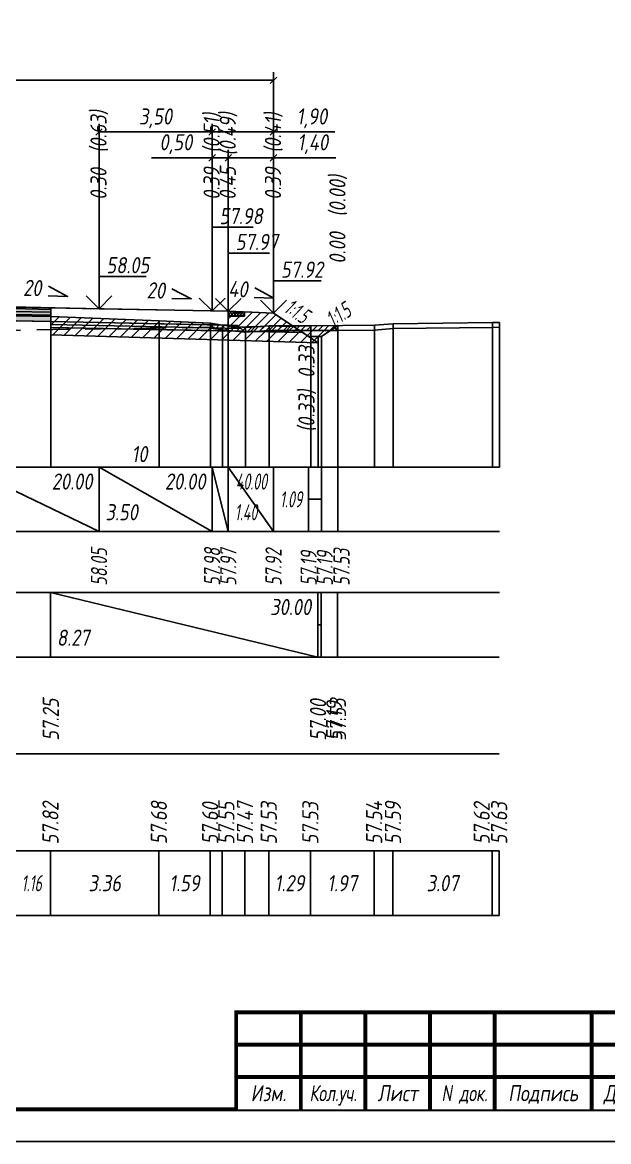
# Model space of a CAD drawing. Extents: x -717 to 1451, y -133302 to 233.
# Drawn here: x 166.9 to 257.6, y -65762.4 to -65589.2 of the extents above; entities that cross this region are included whole.
import ezdxf
from ezdxf.enums import TextEntityAlignment as Align

# ---------------------------------------------------------------- set-up
doc = ezdxf.new("R2010")
doc.units = 0
doc.linetypes.add('штриховая', pattern=[0.75, 0.5, -0.25])
for name, color, linetype in [('Зарамочное оформление', 7, 'Continuous'), ('Интерполированный поперечник', 2, 'Continuous'), ('Код_510', 7, 'Continuous'), ('Код_514', 1, 'Continuous'), ('Код_516', 1, 'Continuous'), ('Контур_0', 7, 'Continuous'), ('Контур_2521', 7, 'Continuous'), ('Контур_2564', 7, 'Continuous'), ('Контур_2660', 7, 'Continuous'), ('Контур_2665', 7, 'Continuous'), ('Контур_400', 7, 'Continuous'), ('Контур_508', 7, 'Continuous'), ('Контур_512', 7, 'Continuous'), ('Контур_513', 7, 'Continuous'), ('Контур_818', 7, 'Continuous'), ('Красный поперечник', 1, 'Continuous'), ('Объём_2501', 7, 'Continuous'), ('Объём_2564', 7, 'Continuous'), ('Объём_2650', 7, 'Continuous'), ('Объём_2660', 7, 'Continuous'), ('Объём_2661', 7, 'Continuous'), ('Объём_2662', 7, 'Continuous'), ('Объём_2663', 7, 'Continuous'), ('Объём_2664', 7, 'Continuous'), ('Объём_2665', 7, 'Continuous'), ('Объём_2666', 7, 'Continuous'), ('Объём_2667', 7, 'Continuous'), ('Объём_2668', 7, 'Continuous'), ('Объём_2669', 7, 'Continuous'), ('Объём_2675', 7, 'Continuous'), ('Объём_2753', 7, 'Continuous'), ('Откосы', 7, 'Continuous'), ('Отметки покрытия', 7, 'Continuous'), ('Рабочие отметки', 7, 'Continuous'), ('Рабочие отметки доп.', 7, 'Continuous'), ('Слои выравнивания', 7, 'Continuous'), ('Таблица', 7, 'Continuous'), ('Уклоны проезжей части', 7, 'Continuous'), ('Черный поперечник', 3, 'Continuous')]:
    doc.layers.add(name, color=color, linetype=linetype)
for name, color, linetype, true_color in [('Контур_2540', 2, 'Continuous', 0xffff00), ('Контур_2560', 2, 'Continuous', 0xffff00), ('Контур_2561', 7, 'Continuous', 0xff8040), ('Контур_2562', 3, 'Continuous', 0x00ff00), ('Контур_2563', 7, 'Continuous', 0xff8000), ('Контур_2570', 7, 'Continuous', 0x80ff00), ('Контур_2725', 7, 'Continuous', 0x323232), ('Контур_2736', 4, 'Continuous', 0x00ffff), ('Контур_2737', 4, 'Continuous', 0x00ffff), ('Контур_2738', 4, 'Continuous', 0x00ffff), ('Контур_2739', 4, 'Continuous', 0x00ffff), ('Контур_2741', 4, 'Continuous', 0x00ffff), ('Контур_2742', 4, 'Continuous', 0x00ffff), ('Контур_2743', 4, 'Continuous', 0x00ffff), ('Контур_2744', 7, 'Continuous', 0xa4ffff), ('Контур_2745', 7, 'Continuous', 0xa4ffff), ('Контур_2747', 4, 'Continuous', 0x00ffff), ('Контур_2748', 4, 'Continuous', 0x00ffff), ('Контур_2749', 4, 'Continuous', 0x00ffff), ('Контур_2750', 4, 'Continuous', 0x00ffff), ('Контур_2751', 4, 'Continuous', 0x00ffff), ('Контур_2752', 4, 'Continuous', 0x00ffff), ('Контур_2760', 7, 'Continuous', 0x323232), ('Контур_2761', 7, 'Continuous', 0x323232), ('Контур_2762', 7, 'Continuous', 0x323232), ('Контур_2763', 7, 'Continuous', 0x323232), ('Контур_402', 7, 'Continuous', 0xff6464), ('Контур_703', 4, 'Continuous', 0x00ffff), ('Контур_705', 4, 'Continuous', 0x00ffff), ('Контур_707', 4, 'Continuous', 0x00ffff), ('Контур_720', 131, 'Continuous', 0xaaffff), ('Объём_2500', 7, 'Continuous', 0xc0c0c0), ('Объём_2520', 7, 'Continuous', 0x80ffff), ('Объём_2540', 2, 'Continuous', 0xffff00), ('Объём_2560', 2, 'Continuous', 0xffff00), ('Объём_2561', 7, 'Continuous', 0xff8040), ('Объём_2562', 3, 'Continuous', 0x00ff00), ('Объём_2563', 7, 'Continuous', 0xff8000), ('Объём_2570', 7, 'Continuous', 0x80ff00), ('Объём_2600', 7, 'Continuous', 0x808000), ('Объём_2746', 2, 'Continuous', 0xffff00)]:
    doc.layers.add(name, color=color, linetype=linetype, true_color=true_color)
doc.styles.get("Standard").update_dxf_attribs({"font": 'txt', "height": 2.5})
doc.styles.add('М', font='romand.shx', dxfattribs={"width": 0.8, "oblique": 10, "height": 2.5})
doc.dimstyles.new('ISO-25', dxfattribs={"dimtxt": 2.5, "dimasz": 2.5, "dimexe": 1.25, "dimexo": 0.625, "dimtad": 1, "dimtxsty": 'Standard', "dimcen": 2.5, "dimadec": 0, "dimazin": 0, "dimtfac": 1, "dimtmove": 0, "dimatfit": 3, "dimfxl": 1, "dimarcsym": 0})

# ---------------------------------------------------------------- blocks, each defined once
blk = doc.blocks.new('_Oblique')
at = {"color": 0, "linetype": 'ByBlock', "lineweight": -2}
blk.add_line((-0.5, -0.5), (0.5, 0.5), dxfattribs=at)
blk = doc.blocks.new('*D1579')
at = {"color": 0, "lineweight": -2, "transparency": 16777216}
for p, q in [((198.73, -65633.33), (198.73, -65608.89)), ((205.73, -65633.61), (205.73, -65608.89)), ((198.73, -65610.14), (205.73, -65610.14)), ((205.73, -65610.14), (215.35, -65610.14))]:
    blk.add_line(p, q, dxfattribs=at)
at = {"layer": 'Defpoints', "color": 0, "transparency": 16777216}
for p in [(205.73, -65610.14), (198.73, -65633.96), (205.73, -65634.24)]:
    blk.add_point(p, dxfattribs=at)
at = {"color": 0, "lineweight": -2, "transparency": 16777216, "rotation": 180}
blk.add_blockref('_Oblique', (198.73, -65610.14), dxfattribs=at)
at = {"color": 0, "lineweight": -2, "transparency": 16777216}
blk.add_blockref('_Oblique', (205.73, -65610.14), dxfattribs=at)
at = {"color": 0, "transparency": 16777216, "insert": (211.81, -65608.03), "char_height": 2.5, "width": 8.75, "attachment_point": 5, "style": 'М'}
blk.add_mtext('1,40', dxfattribs=at)
blk = doc.blocks.new('*D1581')
at = {"color": 0, "lineweight": -2, "transparency": 16777216}
for p, q in [((196.23, -65633.28), (196.23, -65608.89)), ((198.73, -65633.33), (198.73, -65608.89)), ((196.23, -65610.14), (186.87, -65610.14)), ((198.73, -65610.14), (196.23, -65610.14))]:
    blk.add_line(p, q, dxfattribs=at)
at = {"layer": 'Defpoints', "color": 0, "transparency": 16777216}
for p in [(198.73, -65610.14), (196.23, -65633.91), (198.73, -65633.96)]:
    blk.add_point(p, dxfattribs=at)
at = {"color": 0, "lineweight": -2, "transparency": 16777216, "rotation": 180}
blk.add_blockref('_Oblique', (196.23, -65610.14), dxfattribs=at)
at = {"color": 0, "lineweight": -2, "transparency": 16777216}
blk.add_blockref('_Oblique', (198.73, -65610.14), dxfattribs=at)
at = {"color": 0, "transparency": 16777216, "insert": (190.63, -65608.03), "char_height": 2.5, "width": 9.1667, "attachment_point": 5, "style": 'М'}
blk.add_mtext('0,50', dxfattribs=at)
blk = doc.blocks.new('*D1583')
at = {"color": 0, "lineweight": -2, "transparency": 16777216}
for p, q in [((178.73, -65632.93), (178.73, -65604.89)), ((196.23, -65606.14), (178.73, -65606.14)), ((196.23, -65633.28), (196.23, -65604.89))]:
    blk.add_line(p, q, dxfattribs=at)
at = {"layer": 'Defpoints', "color": 0, "transparency": 16777216}
for p in [(178.73, -65606.14), (178.73, -65633.56), (196.23, -65633.91)]:
    blk.add_point(p, dxfattribs=at)
at = {"color": 0, "lineweight": -2, "transparency": 16777216, "rotation": 180}
blk.add_blockref('_Oblique', (178.73, -65606.14), dxfattribs=at)
at = {"color": 0, "lineweight": -2, "transparency": 16777216}
blk.add_blockref('_Oblique', (196.23, -65606.14), dxfattribs=at)
at = {"color": 0, "transparency": 16777216, "insert": (187.48, -65604.03), "char_height": 2.5, "width": 9.5833, "attachment_point": 5, "style": 'М'}
blk.add_mtext('3,50', dxfattribs=at)
blk = doc.blocks.new('*D1584')
at = {"color": 0, "lineweight": -2, "transparency": 16777216}
for p, q in [((196.23, -65633.28), (196.23, -65604.89)), ((196.23, -65606.14), (205.73, -65606.14)), ((205.73, -65633.61), (205.73, -65604.89)), ((205.73, -65606.14), (215.22, -65606.14))]:
    blk.add_line(p, q, dxfattribs=at)
at = {"layer": 'Defpoints', "color": 0, "transparency": 16777216}
for p in [(196.23, -65606.14), (196.23, -65633.91), (205.73, -65634.24)]:
    blk.add_point(p, dxfattribs=at)
at = {"color": 0, "lineweight": -2, "transparency": 16777216, "rotation": 180}
blk.add_blockref('_Oblique', (196.23, -65606.14), dxfattribs=at)
at = {"color": 0, "lineweight": -2, "transparency": 16777216}
blk.add_blockref('_Oblique', (205.73, -65606.14), dxfattribs=at)
at = {"color": 0, "transparency": 16777216, "insert": (211.68, -65604.03), "char_height": 2.5, "width": 8.75, "attachment_point": 5, "style": 'М'}
blk.add_mtext('1,90', dxfattribs=at)
blk = doc.blocks.new('*D1586')
at = {"color": 0, "lineweight": -2, "transparency": 16777216}
for p, q in [((110.23, -65633.61), (110.23, -65596.89)), ((205.73, -65633.61), (205.73, -65596.89)), ((110.23, -65598.14), (205.73, -65598.14))]:
    blk.add_line(p, q, dxfattribs=at)
at = {"layer": 'Defpoints', "color": 0, "transparency": 16777216}
for p in [(205.73, -65598.14), (110.23, -65634.24), (205.73, -65634.24)]:
    blk.add_point(p, dxfattribs=at)
at = {"color": 0, "lineweight": -2, "transparency": 16777216, "rotation": 180}
blk.add_blockref('_Oblique', (110.23, -65598.14), dxfattribs=at)
at = {"color": 0, "lineweight": -2, "transparency": 16777216}
blk.add_blockref('_Oblique', (205.73, -65598.14), dxfattribs=at)
at = {"color": 0, "transparency": 16777216, "insert": (157.98, -65596.03), "char_height": 2.5, "width": 10.4167, "attachment_point": 5, "style": 'М'}
blk.add_mtext('19,10', dxfattribs=at)
blk = doc.blocks.new('Штамп')
at = {"linetype": 'Continuous'}
blk.add_wipeout([(199.95, -411.25), (384.95, -411.25), (384.95, -426.25), (199.95, -426.25)], dxfattribs=at).dxf.layer = 'Зарамочное оформление'
at = {"layer": 'Зарамочное оформление', "linetype": 'Continuous', "lineweight": -3, "const_width": 0.6, "flags": 128}
for points in [[(199.95, -426.25), (199.95, -411.25), (384.95, -411.25)], [(209.95, -411.25), (209.95, -426.25)], [(219.95, -411.25), (219.95, -426.25)], [(229.95, -411.25), (229.95, -426.25)], [(239.95, -411.25), (239.95, -426.25)], [(254.95, -411.25), (254.95, -426.25)], [(199.95, -416.25), (264.95, -416.25)], [(199.95, -421.25), (264.95, -421.25)]]:
    blk.add_lwpolyline(points, dxfattribs=at)
at = {"layer": 'Зарамочное оформление', "linetype": 'Continuous', "style": 'М', "oblique": 10}
for s, width, p in [('Изм.', 0.8, (204.95, -423.75)), ('Кол.уч.', 0.7, (214.95, -423.75)), ('Лист', 0.8, (224.95, -423.75)), ('N док.', 0.7, (235.28, -423.75)), ('Подпись', 0.8, (247.45, -423.75)), ('Дата', 0.8, (259.95, -423.75))]:
    blk.add_text(s, height=2.5, dxfattribs=dict(at, width=width)).set_placement(p, align=Align.MIDDLE_CENTER)
blk = doc.blocks.new('шифр')
blk.add_blockref('Штамп', (0, -65391))

msp = doc.modelspace()

# ---------------------------------------------------------------- hatches: boundary and pattern name
h = msp.add_hatch()
h.set_pattern_fill('ANSI37', color=256, scale=0.1)
h.set_pattern_definition([(45, (199.97988, -65634.1455), (-0.22451, 0.22451), []), (135, (199.97988, -65634.1455), (-0.22451, -0.22451), [])])
h.paths.add_polyline_path([(198.73, -65633.895), (198.73, -65634.648), (201.23, -65634.648), (201.23, -65633.995), (199.972, -65634.145)])
at = {"layer": 'Объём_2563'}
h = msp.add_hatch(dxfattribs=at)
h.set_pattern_fill('ANSI31', color=256, scale=0.3)
h.paths.add_polyline_path([(201.147, -65636.994), (200.229, -65636.075), (198.729, -65636.045), (198.73, -65634.648), (201.23, -65634.648), (201.23, -65633.995), (205.729, -65634.175), (210.229, -65637.175)])
at = {"layer": 'Объём_2570'}
h = msp.add_hatch(dxfattribs=at)
h.set_pattern_fill('ANSI31', color=256, scale=0.2)
h.paths.add_polyline_path([(215.697, -65636.852), (211.481, -65636.882), (205.052, -65636.878), (201.37, -65637.143), (197.859, -65636.783), (195.984, -65636.496), (195.984, -65635.746), (197.859, -65636.033), (201.37, -65636.393), (205.052, -65636.128), (211.481, -65636.132), (215.697, -65636.102)])
at = {"layer": 'Объём_2600'}
h = msp.add_hatch(dxfattribs=at)
h.set_pattern_fill('ANSI31', color=6, scale=0.4)
h.paths.add_polyline_path([(213.158, -65637.795), (212.62, -65637.795), (212.62, -65638.77), (171.274, -65637.529), (171.274, -65634.68), (188.053, -65635.355), (195.984, -65635.746), (195.984, -65636.496), (197.859, -65636.783), (201.37, -65637.143), (205.052, -65636.878), (211.481, -65636.882), (214.56, -65636.86)])
h = msp.add_hatch(dxfattribs=at)
h.set_pattern_fill('HONEY', color=5, scale=0.3)
h.paths.add_polyline_path([(214.56, -65636.86), (215.697, -65636.102), (215.697, -65636.852)])
at = {"layer": 'Слои выравнивания'}
for color, points in [(2, [(157.979, -65633.08), (165.456, -65633.23), (171.274, -65633.346), (171.274, -65633.596), (165.456, -65633.48), (157.979, -65633.33)]), (3, [(157.979, -65633.33), (165.456, -65633.48), (171.274, -65633.596), (171.274, -65634.046), (165.456, -65633.93), (157.979, -65633.78)]), (4, [(157.979, -65633.78), (165.456, -65633.93), (171.274, -65634.046), (171.274, -65634.496), (165.456, -65634.38), (157.979, -65634.23)]), (5, [(157.979, -65634.23), (165.456, -65634.38), (171.274, -65634.496), (171.274, -65635.496), (165.456, -65635.38), (157.979, -65635.23)])]:
    msp.add_hatch(color=color, dxfattribs=at).paths.add_polyline_path(points)

# ---------------------------------------------------------------- linework, layer by layer
at = {"flags": 128}
msp.add_lwpolyline([(-30.054, -65762.421), (389.946, -65762.421), (389.946, -65465.421), (-30.054, -65465.421)], close=True, dxfattribs=at)
at = {"const_width": 0.6, "flags": 128}
msp.add_lwpolyline([(-10.054, -65757.421), (384.946, -65757.421), (384.946, -65470.421), (-10.054, -65470.421)], close=True, dxfattribs=at)
msp.add_lwpolyline([(198.73, -65633.895), (198.73, -65634.648), (201.23, -65634.648), (201.23, -65633.995), (199.972, -65634.145), (198.73, -65633.895)])
at = {"layer": 'Код_510'}
for p, q in [((171.22, -65727.421), (171.22, -65717.421)), ((187.998, -65727.421), (187.998, -65717.421)), ((195.929, -65727.421), (195.929, -65717.421)), ((197.805, -65727.421), (197.805, -65717.421)), ((201.316, -65727.421), (201.316, -65717.421)), ((204.997, -65727.421), (204.997, -65717.421)), ((211.427, -65727.421), (211.427, -65717.421)), ((221.296, -65727.421), (221.296, -65717.421)), ((224.208, -65727.421), (224.208, -65717.421)), ((239.562, -65727.421), (239.562, -65717.421)), ((240.643, -65727.421), (240.643, -65717.421))]:
    msp.add_line(p, q, dxfattribs=at)
at = {"layer": 'Код_514'}
for p, q in [((157.979, -65658), (178.729, -65668)), ((178.729, -65668), (178.729, -65658)), ((178.729, -65658), (196.229, -65668)), ((196.229, -65668), (196.229, -65658)), ((196.229, -65658), (198.729, -65668)), ((198.729, -65668), (198.729, -65658)), ((198.729, -65658), (205.729, -65668)), ((205.729, -65668), (205.729, -65658)), ((211.158, -65668), (211.158, -65658)), ((213.158, -65668), (213.158, -65658)), ((215.697, -65668), (215.697, -65658)), ((211.158, -65663), (213.158, -65663))]:
    msp.add_line(p, q, dxfattribs=at)
at = {"layer": 'Код_516'}
for p, q in [((171.22, -65687.421), (171.22, -65677.421)), ((171.22, -65677.421), (212.566, -65687.421)), ((212.566, -65687.421), (212.566, -65677.421)), ((212.566, -65687.421), (212.566, -65677.421)), ((213.104, -65687.421), (213.104, -65677.421)), ((215.643, -65687.421), (215.643, -65677.421)), ((212.566, -65682.421), (213.104, -65682.421))]:
    msp.add_line(p, q, dxfattribs=at)
at = {"layer": 'Контур_0', "flags": 128}
for points in [[(171.274, -65633.346), (198.729, -65633.895), (198.729, -65636.045), (171.274, -65635.496), (171.274, -65633.346), (171.274, -65633.346)], [(205.729, -65634.175), (208.765, -65636.199), (208.765, -65636.199), (208.765, -65636.199), (208.765, -65636.199), (208.765, -65636.199), (208.765, -65636.199), (208.765, -65636.199), (208.765, -65636.199), (208.765, -65636.199), (208.765, -65636.199), (208.765, -65636.199), (208.765, -65636.199), (208.765, -65636.199), (208.765, -65636.199), (211.158, -65637.795)], [(205.729, -65634.175), (208.765, -65636.199), (208.765, -65636.199), (208.765, -65636.199), (208.765, -65636.199), (208.765, -65636.199), (208.765, -65636.199), (208.765, -65636.199), (208.765, -65636.199), (208.765, -65636.199), (208.765, -65636.199), (208.765, -65636.199), (208.765, -65636.199), (208.765, -65636.199), (208.765, -65636.199), (211.158, -65637.795), (213.158, -65637.795), (215.697, -65636.102), (215.697, -65636.102), (215.697, -65636.102), (215.697, -65636.102), (215.697, -65636.102), (215.697, -65636.102), (215.697, -65636.102), (215.697, -65636.102), (215.697, -65636.102), (215.697, -65636.102), (215.697, -65636.102), (215.697, -65636.102), (215.697, -65636.102)], [(178.729, -65635.645), (200.229, -65636.075), (201.147, -65636.994), (171.274, -65636.396), (171.274, -65635.496), (178.729, -65635.645), (178.729, -65635.645)], [(198.729, -65636.045), (200.229, -65636.075), (201.147, -65636.994), (210.229, -65637.175)]]:
    msp.add_lwpolyline(points, dxfattribs=at)
at = {"layer": 'Контур_2521', "color": 250, "flags": 128}
msp.add_lwpolyline([(171.274, -65635.946), (200.688, -65636.535)], dxfattribs=at)
at = {"layer": 'Контур_2540', "flags": 128}
msp.add_lwpolyline([(178.729, -65636.545), (210.229, -65637.175), (212.62, -65638.77), (171.274, -65637.529), (171.274, -65636.396), (178.729, -65636.545), (178.729, -65636.545)], dxfattribs=at)
at = {"layer": 'Контур_2560', "flags": 128}
msp.add_lwpolyline([(198.729, -65633.895), (205.729, -65634.175), (205.729, -65634.175), (205.729, -65634.175)], dxfattribs=at)
at = {"layer": 'Контур_2561', "flags": 128}
msp.add_lwpolyline([(198.729, -65633.895), (198.729, -65633.895), (205.729, -65634.175), (205.729, -65634.175), (198.729, -65633.895)], dxfattribs=at)
at = {"layer": 'Контур_2562', "flags": 128}
msp.add_lwpolyline([(205.729, -65634.175), (205.729, -65634.175), (205.729, -65634.175), (205.729, -65634.175), (205.729, -65634.175)], dxfattribs=at)
at = {"layer": 'Контур_2563', "flags": 128}
msp.add_lwpolyline([(201.147, -65636.994), (200.229, -65636.075), (198.729, -65636.045), (198.729, -65633.895), (205.729, -65634.175), (210.229, -65637.175), (201.147, -65636.994), (201.147, -65636.994)], dxfattribs=at)
at = {"layer": 'Контур_2564', "flags": 128}
msp.add_lwpolyline([(198.729, -65633.895), (205.729, -65634.175)], dxfattribs=at)
at = {"layer": 'Контур_2570', "flags": 128}
msp.add_lwpolyline([(165.456, -65634.599), (171.274, -65634.68), (188.053, -65635.355), (195.984, -65635.746), (195.984, -65636.496), (197.859, -65636.783), (201.37, -65637.143), (205.052, -65636.878), (211.481, -65636.882), (221.351, -65636.811), (224.262, -65636.574), (239.616, -65636.387), (240.697, -65636.372)], dxfattribs=at)
at = {"layer": 'Контур_2660', "flags": 128}
msp.add_lwpolyline([(171.274, -65637.529), (212.62, -65638.77)], dxfattribs=at)
at = {"layer": 'Контур_2665', "flags": 128}
msp.add_lwpolyline([(205.729, -65634.175), (205.729, -65634.175)], dxfattribs=at)
at = {"layer": 'Контур_2725', "flags": 128}
msp.add_lwpolyline([(126.115, -65635.868), (133.074, -65635.729), (137.229, -65635.645), (148.925, -65635.412), (150.862, -65635.373), (157.979, -65635.23), (165.456, -65635.38), (171.274, -65635.496)], dxfattribs=at)
at = {"layer": 'Контур_2736', "flags": 128}
for points in [[(205.729, -65634.175), (208.765, -65636.199)], [(208.765, -65636.199), (211.158, -65637.795)]]:
    msp.add_lwpolyline(points, dxfattribs=at)
at = {"layer": 'Контур_2737', "flags": 128}
msp.add_lwpolyline([(208.765, -65636.199), (208.765, -65636.199)], dxfattribs=at)
at = {"layer": 'Контур_2738', "flags": 128}
msp.add_lwpolyline([(208.765, -65636.199), (208.765, -65636.199)], dxfattribs=at)
at = {"layer": 'Контур_2739', "flags": 128}
msp.add_lwpolyline([(208.765, -65636.199), (208.765, -65636.199)], dxfattribs=at)
at = {"layer": 'Контур_2741', "flags": 128}
msp.add_lwpolyline([(215.697, -65636.102), (215.697, -65636.102)], dxfattribs=at)
at = {"layer": 'Контур_2742', "flags": 128}
msp.add_lwpolyline([(215.697, -65636.102), (215.697, -65636.102)], dxfattribs=at)
at = {"layer": 'Контур_2743', "flags": 128}
msp.add_lwpolyline([(215.697, -65636.102), (215.697, -65636.102)], dxfattribs=at)
at = {"layer": 'Контур_2744', "flags": 128}
msp.add_lwpolyline([(215.697, -65636.102), (215.697, -65636.102)], dxfattribs=at)
msp.add_lwpolyline([(215.697, -65636.102), (215.697, -65636.102)], dxfattribs=at)
msp.add_lwpolyline([(215.697, -65636.102), (215.697, -65636.102)], dxfattribs=at)
msp.add_lwpolyline([(215.697, -65636.102), (215.697, -65636.102)], dxfattribs=at)
msp.add_lwpolyline([(215.697, -65636.102), (215.697, -65636.102)], dxfattribs=at)
msp.add_lwpolyline([(215.697, -65636.102), (215.697, -65636.102)], dxfattribs=at)
at = {"layer": 'Контур_2745', "flags": 128}
msp.add_lwpolyline([(208.765, -65636.199), (208.765, -65636.199)], dxfattribs=at)
msp.add_lwpolyline([(208.765, -65636.199), (208.765, -65636.199)], dxfattribs=at)
msp.add_lwpolyline([(208.765, -65636.199), (208.765, -65636.199)], dxfattribs=at)
msp.add_lwpolyline([(208.765, -65636.199), (208.765, -65636.199)], dxfattribs=at)
msp.add_lwpolyline([(208.765, -65636.199), (208.765, -65636.199)], dxfattribs=at)
msp.add_lwpolyline([(208.765, -65636.199), (208.765, -65636.199)], dxfattribs=at)
at = {"layer": 'Контур_2747', "flags": 128}
msp.add_lwpolyline([(208.765, -65636.199), (208.765, -65636.199)], dxfattribs=at)
at = {"layer": 'Контур_2748', "flags": 128}
msp.add_lwpolyline([(208.765, -65636.199), (208.765, -65636.199)], dxfattribs=at)
at = {"layer": 'Контур_2749', "flags": 128}
msp.add_lwpolyline([(208.765, -65636.199), (208.765, -65636.199)], dxfattribs=at)
at = {"layer": 'Контур_2750', "flags": 128}
msp.add_lwpolyline([(215.697, -65636.102), (215.697, -65636.102)], dxfattribs=at)
at = {"layer": 'Контур_2751', "flags": 128}
msp.add_lwpolyline([(215.697, -65636.102), (215.697, -65636.102)], dxfattribs=at)
at = {"layer": 'Контур_2752', "flags": 128}
msp.add_lwpolyline([(215.697, -65636.102), (215.697, -65636.102)], dxfattribs=at)
at = {"layer": 'Контур_2760', "flags": 128}
msp.add_lwpolyline([(126.115, -65633.718), (133.074, -65633.579), (137.229, -65633.495), (148.925, -65633.262), (150.862, -65633.223), (157.979, -65633.08), (165.456, -65633.23), (171.274, -65633.346)], dxfattribs=at)
at = {"layer": 'Контур_2761', "flags": 128}
msp.add_lwpolyline([(126.115, -65633.968), (133.074, -65633.829), (137.229, -65633.745), (148.925, -65633.512), (150.862, -65633.473), (157.979, -65633.33), (165.456, -65633.48), (171.274, -65633.596)], dxfattribs=at)
at = {"layer": 'Контур_2762', "flags": 128}
msp.add_lwpolyline([(126.115, -65634.418), (133.074, -65634.279), (137.229, -65634.195), (148.925, -65633.962), (150.862, -65633.923), (157.979, -65633.78), (165.456, -65633.93), (171.274, -65634.046)], dxfattribs=at)
at = {"layer": 'Контур_2763', "flags": 128}
msp.add_lwpolyline([(126.115, -65634.868), (133.074, -65634.729), (137.229, -65634.645), (148.925, -65634.412), (150.862, -65634.373), (157.979, -65634.23), (165.456, -65634.38), (171.274, -65634.496)], dxfattribs=at)
at = {"layer": 'Контур_400', "flags": 128}
msp.add_lwpolyline([(157.979, -65633.08), (178.729, -65633.495), (196.229, -65633.845), (196.229, -65633.845), (196.229, -65633.845), (196.229, -65633.845), (196.229, -65633.845), (196.229, -65633.845), (198.729, -65633.895)], dxfattribs=at)
at = {"layer": 'Контур_402', "flags": 128}
msp.add_lwpolyline([(105, -65638.72), (126.115, -65638.086), (126.115, -65635.868), (157.979, -65635.23), (171.274, -65635.496), (171.274, -65637.529), (212.62, -65638.77)], dxfattribs=at)
at = {"layer": 'Контур_508', "flags": 128}
msp.add_lwpolyline([(105, -65638.72), (126.115, -65638.086), (126.115, -65635.868), (157.979, -65635.23), (171.274, -65635.496), (171.274, -65637.529), (212.62, -65638.77), (212.62, -65637.795), (213.158, -65637.795), (215.697, -65636.102)], dxfattribs=at)
at = {"layer": 'Контур_512', "flags": 128}
msp.add_lwpolyline([(171.274, -65637.529), (212.62, -65638.77), (212.62, -65637.795), (213.158, -65637.795), (215.697, -65636.102)], dxfattribs=at)
at = {"layer": 'Контур_513', "flags": 128}
msp.add_lwpolyline([(105, -65638.72), (126.115, -65638.086), (126.115, -65635.868), (157.979, -65635.23), (171.274, -65635.496), (171.274, -65637.529), (212.62, -65638.77), (212.62, -65637.795), (213.158, -65637.795), (215.697, -65636.102)], dxfattribs=at)
at = {"layer": 'Контур_703', "flags": 128}
msp.add_lwpolyline([(205.729, -65634.175), (208.765, -65636.199)], dxfattribs=at)
at = {"layer": 'Контур_705', "flags": 128}
msp.add_lwpolyline([(208.765, -65636.199), (208.765, -65636.199)], dxfattribs=at)
at = {"layer": 'Контур_707', "flags": 128}
msp.add_lwpolyline([(213.158, -65637.795), (215.697, -65636.102)], dxfattribs=at)
at = {"layer": 'Контур_720', "flags": 128}
msp.add_lwpolyline([(211.158, -65637.795), (213.158, -65637.795)], dxfattribs=at)
at = {"layer": 'Контур_818', "flags": 128}
msp.add_lwpolyline([(105, -65635.933), (119.195, -65635.07), (126.115, -65634.652), (133.074, -65634.515), (148.925, -65634.343), (157.979, -65634.483), (165.456, -65634.599), (171.274, -65634.68), (188.053, -65635.355), (195.984, -65635.746), (195.984, -65636.496), (197.859, -65636.783), (201.37, -65637.143), (205.052, -65636.878), (211.481, -65636.882), (215.697, -65636.852)], dxfattribs=at)
at = {"layer": 'Красный поперечник'}
for p, q in [((157.979, -65633.08), (178.729, -65633.495)), ((178.729, -65633.495), (196.229, -65633.845)), ((196.229, -65633.845), (198.729, -65633.895)), ((198.729, -65633.895), (205.729, -65634.175)), ((205.729, -65634.175), (211.158, -65637.795)), ((171.274, -65637.529), (171.274, -65658)), ((213.158, -65637.795), (215.697, -65636.102)), ((215.697, -65636.102), (215.697, -65658)), ((211.158, -65637.795), (213.158, -65637.795)), ((212.62, -65637.795), (212.62, -65658)), ((212.62, -65638.77), (212.62, -65658)), ((213.158, -65637.795), (213.158, -65658))]:
    msp.add_line(p, q, dxfattribs=at)
at = {"layer": 'Объём_2500', "flags": 128}
msp.add_lwpolyline([(171.274, -65633.346), (198.729, -65633.895), (198.729, -65636.045), (171.274, -65635.496), (171.274, -65633.346), (171.274, -65633.346)], dxfattribs=at)
at = {"layer": 'Объём_2501', "flags": 128}
msp.add_lwpolyline([(157.979, -65633.08), (178.729, -65633.495), (196.229, -65633.845), (196.229, -65633.845), (196.229, -65633.845), (196.229, -65633.845), (196.229, -65633.845), (196.229, -65633.845), (198.729, -65633.895)], dxfattribs=at)
at = {"layer": 'Объём_2520', "color": 250, "flags": 128}
msp.add_lwpolyline([(178.729, -65635.645), (200.229, -65636.075), (201.147, -65636.994), (171.274, -65636.396), (171.274, -65635.496), (178.729, -65635.645), (178.729, -65635.645)], dxfattribs=at)
at = {"layer": 'Объём_2540', "flags": 128}
msp.add_lwpolyline([(178.729, -65636.545), (210.229, -65637.175), (212.62, -65638.77), (171.274, -65637.529), (171.274, -65636.396), (178.729, -65636.545), (178.729, -65636.545)], dxfattribs=at)
at = {"layer": 'Объём_2560', "flags": 128}
msp.add_lwpolyline([(198.729, -65633.895), (205.729, -65634.175), (205.729, -65634.175), (205.729, -65634.175)], dxfattribs=at)
at = {"layer": 'Объём_2561', "flags": 128}
msp.add_lwpolyline([(198.729, -65633.895), (198.729, -65633.895), (205.729, -65634.175), (205.729, -65634.175), (198.729, -65633.895)], dxfattribs=at)
at = {"layer": 'Объём_2562', "flags": 128}
msp.add_lwpolyline([(205.729, -65634.175), (205.729, -65634.175), (205.729, -65634.175), (205.729, -65634.175), (205.729, -65634.175)], dxfattribs=at)
at = {"layer": 'Объём_2563', "color": 250, "flags": 128}
msp.add_lwpolyline([(201.147, -65636.994), (200.229, -65636.075), (198.729, -65636.045), (198.73, -65634.648), (201.23, -65634.648), (201.23, -65633.995), (205.729, -65634.175), (210.229, -65637.175), (201.147, -65636.994), (201.147, -65636.994)], dxfattribs=at)
at = {"layer": 'Объём_2564', "flags": 128}
msp.add_lwpolyline([(198.729, -65633.895), (205.729, -65634.175)], dxfattribs=at)
at = {"layer": 'Объём_2570', "flags": 128}
msp.add_lwpolyline([(215.697, -65636.852), (211.481, -65636.882), (205.052, -65636.878), (201.37, -65637.143), (197.859, -65636.783), (195.984, -65636.496), (195.984, -65635.746), (197.859, -65636.033), (201.37, -65636.393), (205.052, -65636.128), (211.481, -65636.132), (215.697, -65636.102), (215.697, -65636.852), (215.697, -65636.852)], dxfattribs=at)
at = {"layer": 'Объём_2600', "color": 5, "flags": 128}
msp.add_lwpolyline([(214.56, -65636.86), (215.697, -65636.102), (215.697, -65636.852), (214.56, -65636.86), (214.56, -65636.86)], dxfattribs=at)
at = {"layer": 'Объём_2650', "color": 6, "flags": 128}
msp.add_lwpolyline([(213.158, -65637.795), (212.62, -65637.795), (212.62, -65638.77), (171.274, -65637.529), (171.274, -65634.68), (188.053, -65635.355), (195.984, -65635.746), (195.984, -65636.496), (197.859, -65636.783), (201.37, -65637.143), (205.052, -65636.878), (211.481, -65636.882), (214.56, -65636.86), (213.158, -65637.795), (213.158, -65637.795)], dxfattribs=at)
at = {"layer": 'Объём_2660', "flags": 128}
msp.add_lwpolyline([(171.274, -65637.529), (212.62, -65638.77)], dxfattribs=at)
at = {"layer": 'Объём_2661', "flags": 128}
msp.add_lwpolyline([(205.729, -65634.175), (208.765, -65636.199), (211.158, -65637.795)], dxfattribs=at)
at = {"layer": 'Объём_2662', "flags": 128}
msp.add_lwpolyline([(213.158, -65637.795), (215.697, -65636.102)], dxfattribs=at)
at = {"layer": 'Объём_2663', "flags": 128}
msp.add_lwpolyline([(211.158, -65637.795), (213.158, -65637.795)], dxfattribs=at)
at = {"layer": 'Объём_2664', "flags": 128}
msp.add_lwpolyline([(211.158, -65637.795), (213.158, -65637.795)], dxfattribs=at)
at = {"layer": 'Объём_2665', "flags": 128}
msp.add_lwpolyline([(205.729, -65634.175), (205.729, -65634.175)], dxfattribs=at)
at = {"layer": 'Объём_2666', "flags": 128}
for points in [[(205.729, -65634.175), (208.765, -65636.199)], [(208.765, -65636.199), (211.158, -65637.795)]]:
    msp.add_lwpolyline(points, dxfattribs=at)
at = {"layer": 'Объём_2667', "flags": 128}
for points in [[(208.765, -65636.199), (208.765, -65636.199)], [(215.697, -65636.102), (215.697, -65636.102)]]:
    msp.add_lwpolyline(points, dxfattribs=at)
at = {"layer": 'Объём_2668', "flags": 128}
for points in [[(208.765, -65636.199), (208.765, -65636.199)], [(215.697, -65636.102), (215.697, -65636.102)]]:
    msp.add_lwpolyline(points, dxfattribs=at)
at = {"layer": 'Объём_2669', "flags": 128}
for points in [[(208.765, -65636.199), (208.765, -65636.199)], [(215.697, -65636.102), (215.697, -65636.102)]]:
    msp.add_lwpolyline(points, dxfattribs=at)
at = {"layer": 'Объём_2675', "flags": 128}
for points in [[(208.765, -65636.199), (208.765, -65636.199)], [(208.765, -65636.199), (208.765, -65636.199)], [(208.765, -65636.199), (208.765, -65636.199)], [(208.765, -65636.199), (208.765, -65636.199)], [(208.765, -65636.199), (208.765, -65636.199)], [(208.765, -65636.199), (208.765, -65636.199)], [(215.697, -65636.102), (215.697, -65636.102)], [(215.697, -65636.102), (215.697, -65636.102)], [(215.697, -65636.102), (215.697, -65636.102)], [(215.697, -65636.102), (215.697, -65636.102)], [(215.697, -65636.102), (215.697, -65636.102)], [(215.697, -65636.102), (215.697, -65636.102)]]:
    msp.add_lwpolyline(points, dxfattribs=at)
at = {"layer": 'Объём_2746', "flags": 128}
msp.add_lwpolyline([(195.984, -65636.496), (197.859, -65636.783), (201.37, -65637.143), (205.052, -65636.878), (209.787, -65636.881), (211.158, -65637.795), (212.62, -65637.795), (212.62, -65638.77), (171.274, -65637.529), (171.274, -65634.68), (188.053, -65635.355), (195.984, -65635.746), (195.984, -65636.496), (195.984, -65636.496)], dxfattribs=at)
at = {"layer": 'Объём_2753', "flags": 128}
msp.add_lwpolyline([(171.274, -65633.346), (171.274, -65633.346)], dxfattribs=at)
at = {"layer": 'Откосы', "color": 1, "flags": 128}
for points in [[(170.867, -65631.521), (173.867, -65631.581), (170.897, -65630.021)], [(189.992, -65631.904), (192.992, -65631.964), (190.022, -65630.404)], [(202.761, -65631.742), (205.759, -65631.862), (202.821, -65630.243)]]:
    msp.add_lwpolyline(points, dxfattribs=at)
at = {"layer": 'Отметки покрытия', "color": 1}
for p, q in [((196.229, -65633.845), (196.229, -65620.895)), ((196.229, -65620.895), (202.579, -65620.895)), ((198.729, -65633.895), (198.729, -65624.895)), ((198.729, -65624.895), (205.129, -65624.895)), ((178.729, -65633.495), (178.729, -65628.495)), ((178.729, -65628.495), (186.029, -65628.495)), ((205.729, -65634.175), (205.729, -65629.175)), ((205.729, -65629.175), (213.079, -65629.175)), ((178.729, -65633.495), (176.729, -65631.495)), ((178.729, -65633.495), (180.729, -65631.495)), ((196.229, -65633.845), (194.229, -65631.845)), ((196.229, -65633.845), (198.229, -65631.845)), ((198.729, -65633.895), (196.729, -65631.895)), ((198.729, -65633.895), (200.729, -65631.895)), ((205.729, -65634.175), (203.729, -65632.175)), ((205.729, -65634.175), (207.729, -65632.175))]:
    msp.add_line(p, q, dxfattribs=at)
at = {"layer": 'Слои выравнивания'}
for p, q in [((171.274, -65633.346), (171.274, -65658)), ((198.729, -65633.895), (198.729, -65658))]:
    msp.add_line(p, q, dxfattribs=at)
at = {"layer": 'Слои выравнивания', "color": 2, "flags": 128}
msp.add_lwpolyline([(157.979, -65633.08), (165.456, -65633.23), (171.274, -65633.346), (171.274, -65633.596), (165.456, -65633.48), (157.979, -65633.33)], close=True, dxfattribs=at)
at = {"layer": 'Слои выравнивания', "color": 3, "flags": 128}
msp.add_lwpolyline([(157.979, -65633.33), (165.456, -65633.48), (171.274, -65633.596), (171.274, -65634.046), (165.456, -65633.93), (157.979, -65633.78)], close=True, dxfattribs=at)
at = {"layer": 'Слои выравнивания', "color": 4, "flags": 128}
msp.add_lwpolyline([(157.979, -65633.78), (165.456, -65633.93), (171.274, -65634.046), (171.274, -65634.496), (165.456, -65634.38), (157.979, -65634.23)], close=True, dxfattribs=at)
at = {"layer": 'Слои выравнивания', "color": 5, "flags": 128}
msp.add_lwpolyline([(157.979, -65634.23), (165.456, -65634.38), (171.274, -65634.496), (171.274, -65635.496), (165.456, -65635.38), (157.979, -65635.23)], close=True, dxfattribs=at)
at = {"layer": 'Таблица'}
for p, q in [((80, -65658), (240.697, -65658)), ((80, -65668), (240.697, -65668)), ((80, -65677.421), (240.697, -65677.421)), ((79.946, -65687.421), (240.643, -65687.421)), ((79.946, -65702.421), (240.643, -65702.421)), ((79.946, -65717.421), (240.643, -65717.421)), ((79.946, -65727.421), (240.643, -65727.421))]:
    msp.add_line(p, q, dxfattribs=at)
at = {"layer": 'Черный поперечник', "color": 7}
for p, q in [((171.274, -65634.68), (171.274, -65658)), ((188.053, -65635.355), (188.053, -65658)), ((195.984, -65635.746), (195.984, -65658)), ((224.262, -65635.824), (224.262, -65658)), ((239.616, -65635.637), (239.616, -65658)), ((240.697, -65635.622), (240.697, -65658)), ((197.859, -65636.033), (197.859, -65658)), ((201.37, -65636.393), (201.37, -65658)), ((205.052, -65636.128), (205.052, -65658)), ((211.481, -65636.132), (211.481, -65658)), ((221.351, -65636.061), (221.351, -65658))]:
    msp.add_line(p, q, dxfattribs=at)
at = {"layer": 'Черный поперечник', "flags": 128}
msp.add_lwpolyline([(80, -65638), (80.588, -65637.981), (81.641, -65637.981), (86.612, -65637.92), (93.213, -65637.298), (103.888, -65636.001), (119.195, -65635.07), (126.115, -65634.652), (133.074, -65634.515), (148.925, -65634.343), (157.979, -65634.483), (165.456, -65634.599), (171.274, -65634.68), (188.053, -65635.355), (195.984, -65635.746), (197.859, -65636.033), (201.37, -65636.393), (205.052, -65636.128), (211.481, -65636.132), (221.351, -65636.061), (224.262, -65635.824), (239.616, -65635.637), (240.697, -65635.622)], dxfattribs=at)

# ---------------------------------------------------------------- texts
at = {"layer": 'Код_510', "style": 'М', "oblique": 10, "width": 0.8}
for s, p in [('57.82', (171.22, -65716.421)), ('57.68', (187.998, -65716.421)), ('57.60', (195.929, -65716.421)), ('57.55', (198.429, -65716.421)), ('57.47', (201.316, -65716.421)), ('57.53', (204.997, -65716.421)), ('57.53', (211.427, -65716.421)), ('57.54', (221.296, -65716.421)), ('57.59', (224.208, -65716.421)), ('57.62', (237.945, -65716.421)), ('57.63', (240.643, -65716.421))]:
    msp.add_text(s, height=2.5, rotation=90, dxfattribs=at).set_placement(p, align=Align.MIDDLE_LEFT)
at = {"layer": 'Код_510', "style": 'М', "oblique": 10}
for s, width, p in [('1.16', 0.6, (168.311, -65722.421)), ('3.36', 0.8, (179.609, -65722.421)), ('1.59', 0.8, (191.964, -65722.421)), ('1.29', 0.8, (208.212, -65722.421)), ('1.97', 0.8, (216.362, -65722.421)), ('3.07', 0.8, (231.885, -65722.421))]:
    msp.add_text(s, height=2.5, dxfattribs=dict(at, width=width)).set_placement(p, align=Align.MIDDLE_CENTER)
at = {"layer": 'Код_514', "style": 'М', "oblique": 10}
for s, width, p in [('20.00', 0.8, (177.729, -65659)), ('20.00', 0.8, (195.229, -65659)), ('40.00', 0.6, (204.729, -65659))]:
    msp.add_text(s, height=2.5, dxfattribs=dict(at, width=width)).set_placement(p, align=Align.TOP_RIGHT)
at = {"layer": 'Код_514', "style": 'М', "oblique": 10, "width": 0.6}
msp.add_text('1.09', height=2.5, dxfattribs=at).set_placement((208.443, -65663), align=Align.MIDDLE_CENTER)
at = {"layer": 'Код_514', "style": 'М', "oblique": 10}
for s, width, p in [('3.50', 0.8, (179.729, -65667)), ('1.40', 0.6, (199.729, -65667))]:
    msp.add_text(s, height=2.5, dxfattribs=dict(at, width=width)).set_placement(p, align=Align.BOTTOM_LEFT)
at = {"layer": 'Код_514', "style": 'М', "oblique": 10, "width": 0.7}
for s, p in [('58.05', (178.729, -65676.382)), ('57.98', (196.229, -65676.382)), ('57.97', (198.729, -65676.382)), ('57.92', (205.729, -65676.382)), ('57.53', (216.26, -65676.382)), ('57.19', (211.158, -65676.382)), ('57.19', (213.658, -65676.382))]:
    msp.add_text(s, height=2.5, rotation=90, dxfattribs=at).set_placement(p, align=Align.MIDDLE_LEFT)
at = {"layer": 'Код_516', "style": 'М', "oblique": 10, "width": 0.8}
msp.add_text('30.00', height=2.5, dxfattribs=at).set_placement((211.566, -65678.421), align=Align.TOP_RIGHT)
msp.add_text('8.27', height=2.5, dxfattribs=at).set_placement((172.22, -65686.421), align=Align.BOTTOM_LEFT)
for s, p in [('57.25', (171.274, -65700.371)), ('57.00', (212.62, -65700.371)), ('57.19', (215.12, -65700.371)), ('57.53', (215.697, -65700.371))]:
    msp.add_text(s, height=2.5, rotation=90, dxfattribs=at).set_placement(p, align=Align.MIDDLE_LEFT)
at = {"layer": 'Отметки покрытия', "color": 1, "style": 'М', "oblique": 10, "width": 0.8}
for s, p in [('57.98', (197.37, -65621.164)), ('57.97', (199.87, -65625.164)), ('58.05', (179.87, -65628.764)), ('57.92', (206.87, -65629.444))]:
    msp.add_text(s, height=2.5, dxfattribs=at).set_placement(p, align=Align.BOTTOM_LEFT)
at = {"layer": 'Рабочие отметки', "color": 1, "style": 'М', "oblique": 10, "width": 0.8}
for s, p in [('0.30', (178.651, -65616.645)), ('0.39', (196.151, -65616.645)), ('0.45', (198.651, -65616.645)), ('0.39', (205.651, -65616.645)), ('0.00', (215.619, -65626.533))]:
    msp.add_text(s, height=2.5, rotation=90, dxfattribs=at).set_placement(p, align=Align.MIDDLE_LEFT)
msp.add_text('0.33', height=2.5, rotation=90, dxfattribs=at).set_placement((210.83, -65639.234), align=Align.MIDDLE_RIGHT)
at = {"layer": 'Рабочие отметки доп.', "color": 1, "style": 'М', "oblique": 10, "width": 0.8}
for s, p in [('(0.63)', (178.651, -65609.345)), ('(0.49)', (198.651, -65609.79)), ('(0.41)', (205.651, -65609.345)), ('(0.51)', (196.151, -65609.345)), ('(0.00)', (215.619, -65619.233))]:
    msp.add_text(s, height=2.5, rotation=90, dxfattribs=at).set_placement(p, align=Align.MIDDLE_LEFT)
msp.add_text('(0.33)', height=2.5, rotation=90, dxfattribs=at).set_placement((210.83, -65646.026), align=Align.MIDDLE_RIGHT)
at = {"layer": 'Слои выравнивания', "style": 'М', "oblique": 10, "width": 0.8}
msp.add_text('10', height=2.5, dxfattribs=at).set_placement((185.001, -65658), align=Align.BOTTOM_CENTER)
at = {"layer": 'Уклоны проезжей части', "color": 1, "style": 'М', "oblique": 10}
for s, rotation, width, p in [('20', 358.85423, 0.8, (168.374, -65632.288)), ('20', 358.85423, 0.8, (187.499, -65632.671)), ('40', 357.70938, 0.8, (200.169, -65632.458)), ('1:1.5', 326.30994, 0.6, (208.271, -65635.55)), ('1:1.5', 33.69007, 0.6, (216.899, -65636.083))]:
    msp.add_text(s, height=2.5, rotation=rotation, dxfattribs=dict(at, width=width)).set_placement(p, align=Align.BOTTOM_CENTER)

# ---------------------------------------------------------------- dimensions: what is measured, and where the dimension line sits
at = {"color": 5}
dim = msp.add_linear_dim(base=(205.729, -65598.143), p1=(110.229, -65634.238), p2=(205.729, -65634.238), angle=180, dimstyle='ISO-25', override={"dimasz": 1, "dimlfac": 0.2, "dimzin": 0, "dimtxsty": 'М', "dimblk1": 'Oblique', "dimblk2": 'Oblique', "dimsah": 1}, dxfattribs=at)
dim.commit()
dim.dimension.update_dxf_attribs({"geometry": '*D1586', "text_midpoint": (157.979, -65596.03)})
dim = msp.add_linear_dim(base=(178.729, -65606.143), p1=(196.229, -65633.908), p2=(178.729, -65633.558), dimstyle='ISO-25', override={"dimasz": 1, "dimlfac": 0.2, "dimzin": 0, "dimtxsty": 'М', "dimblk1": 'Oblique', "dimblk2": 'Oblique', "dimsah": 1}, dxfattribs=at)
dim.commit()
dim.dimension.update_dxf_attribs({"geometry": '*D1583', "text_midpoint": (187.479, -65604.03)})
dim = msp.add_linear_dim(base=(196.229, -65606.143), p1=(205.729, -65634.238), p2=(196.229, -65633.908), dimstyle='ISO-25', override={"dimasz": 1, "dimlfac": 0.2, "dimzin": 0, "dimtxsty": 'М', "dimblk1": 'Oblique', "dimblk2": 'Oblique', "dimsah": 1}, dxfattribs=at)
dim.commit()
dim.dimension.update_dxf_attribs({"geometry": '*D1584', "text_midpoint": (211.682, -65606.143), "dimtype": 160})
for base, p1, p2, picture, middle in [((198.729, -65610.143), (196.229, -65633.908), (198.729, -65633.958), '*D1581', (190.628, -65610.143)), ((205.729, -65610.143), (198.729, -65633.958), (205.729, -65634.238), '*D1579', (211.807, -65610.143))]:
    dim = msp.add_linear_dim(base=base, p1=p1, p2=p2, angle=180, dimstyle='ISO-25', override={"dimasz": 1, "dimlfac": 0.2, "dimzin": 0, "dimtxsty": 'М', "dimblk1": 'Oblique', "dimblk2": 'Oblique', "dimsah": 1}, dxfattribs=at)
    dim.commit()
    dim.dimension.update_dxf_attribs({"geometry": picture, "text_midpoint": middle, "dimtype": 160})

# ---------------------------------------------------------------- next in the draw order: block references
msp.add_blockref('шифр', (0, 59.829))

# ---------------------------------------------------------------- next in the draw order: linework, layer by layer
at = {"layer": 'Интерполированный поперечник', "linetype": 'штриховая', "ltscale": 10, "flags": 128}
msp.add_lwpolyline([(86.612, -65637.92), (215.697, -65636.102)], dxfattribs=at)

doc.saveas('drawing.dxf')
